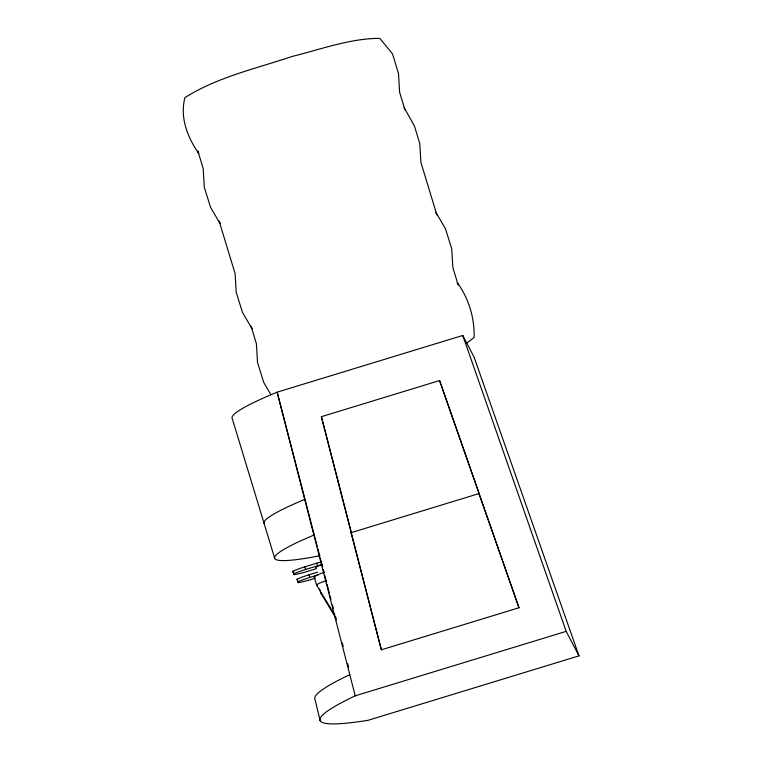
<?xml version="1.0" encoding="UTF-8"?>
<svg xmlns="http://www.w3.org/2000/svg" width="762" height="762" viewBox="0 0 762 762"><rect width="100%" height="100%" fill="white"/><g stroke="black" fill="none" stroke-linecap="round" stroke-linejoin="round"><path stroke-width="1.14" d="M466.773 343.005L474.116 337.518C474.64 317.906 468.782 298.485 457.257 282.578L458.153 284.969L452.838 267.452L451.714 248.717L445.465 228.705L435.978 212.512L436.569 214.112M319.992 555.727L311.839 557.279A176.975 16.345 -16.9 0 1 302.752 539.896L314.239 534.905L277.13 392.173L355.235 695.82A270.958 25.032 -16.9 0 0 368.046 720.319L578.987 655.863L474.031 357.007L462.763 335.451L277.13 392.173A184.795 17.069 -16.9 0 0 232.2 418.405L274.758 558.527M439.579 380.562L518.979 607.762L381.352 649.815L321.383 416.681L439.579 380.562L479.184 493.605M381.352 649.815L351.072 532.686L478.984 493.595L479.279 494.157M316.478 568.643L306.781 571.605A16.497 1.524 -16.9 0 1 294.075 574.672L292.884 571.29A16.497 1.524 -16.9 0 1 304.857 566.814L316.706 563.194A27.051 2.496 -16.9 0 1 321.507 561.842M293.694 573.948A16.497 1.524 -16.9 0 1 305.667 569.471L317.516 565.852A27.051 2.496 -16.9 0 1 322.316 564.499M315.249 578.253L310.944 579.568A16.497 1.524 -16.9 0 1 298.237 582.635L297.047 579.253A16.497 1.524 -16.9 0 1 309.02 574.777L317.64 572.138M297.856 581.911A16.497 1.524 -16.9 0 1 309.829 577.434L318.449 574.805M355.235 695.82L566.176 631.365L578.987 655.863M335.871 618.02L320.802 593.036L319.564 588.969M404.05 107.432L414.471 126.121L419.786 143.627L420.91 162.373L436.874 214.913M270.881 394.611L263.766 382.467L257.518 362.455L256.394 343.719L251.079 326.203L251.974 328.603L242.487 312.41L236.23 292.398L235.115 273.663L219.151 221.113L220.047 223.514L210.56 207.321L204.302 187.309L203.187 168.573L197.863 151.057L198.758 153.457C187.452 137.303 179.699 117.453 184.928 97.631C217.427 77.048 256.146 68.57 292.303 56.407C321.078 49.301 349.853 38.471 379.762 38.329L392.249 53.559L393.182 56.055L398.507 73.571L399.621 92.316L404.946 109.823M351.072 532.686L351.368 533.248M292.884 571.29L294.075 574.672M297.047 579.253L298.237 582.635M478.984 493.595L518.979 607.762M462.763 335.451L566.176 631.365M316.706 563.194L317.516 565.852M314.163 576.948L316.63 585.073L334.718 615.058A8.468 0.781 -16.9 0 1 334.899 614.791M309.02 574.777L309.829 577.434M304.857 566.814L305.667 569.471M314.544 536.057L317.23 546.402M317.821 548.697L319.611 555.593M320.211 557.898L322.602 567.09M323.193 569.395L324.088 572.843M324.688 575.139L326.479 582.035M327.079 584.34L329.46 593.531M330.06 595.827L330.956 599.275M332.451 605.028L333.346 608.476M335.432 616.525L336.328 619.973M342.3 642.957L343.195 646.405M347.672 663.654L348.567 667.102M321.383 416.681L351.368 532.667M320.154 720.747L315.001 699.364A268.691 24.822 -16.9 0 1 349.787 674.646M264.119 523.494A176.975 16.345 -16.9 0 1 304.99 499.272M293.98 571.9A16.497 1.524 -16.9 0 1 293.265 572.014M314.916 577.148A17.05 1.572 -16.9 0 1 324.536 572.224M317.383 585.273A17.05 1.572 -16.9 0 1 326.012 580.682M316.23 567.728A12.792 1.181 -16.9 0 1 321.726 564.671M321.545 593.236A17.05 1.572 -16.9 0 1 321.164 592.503"/></g></svg>
